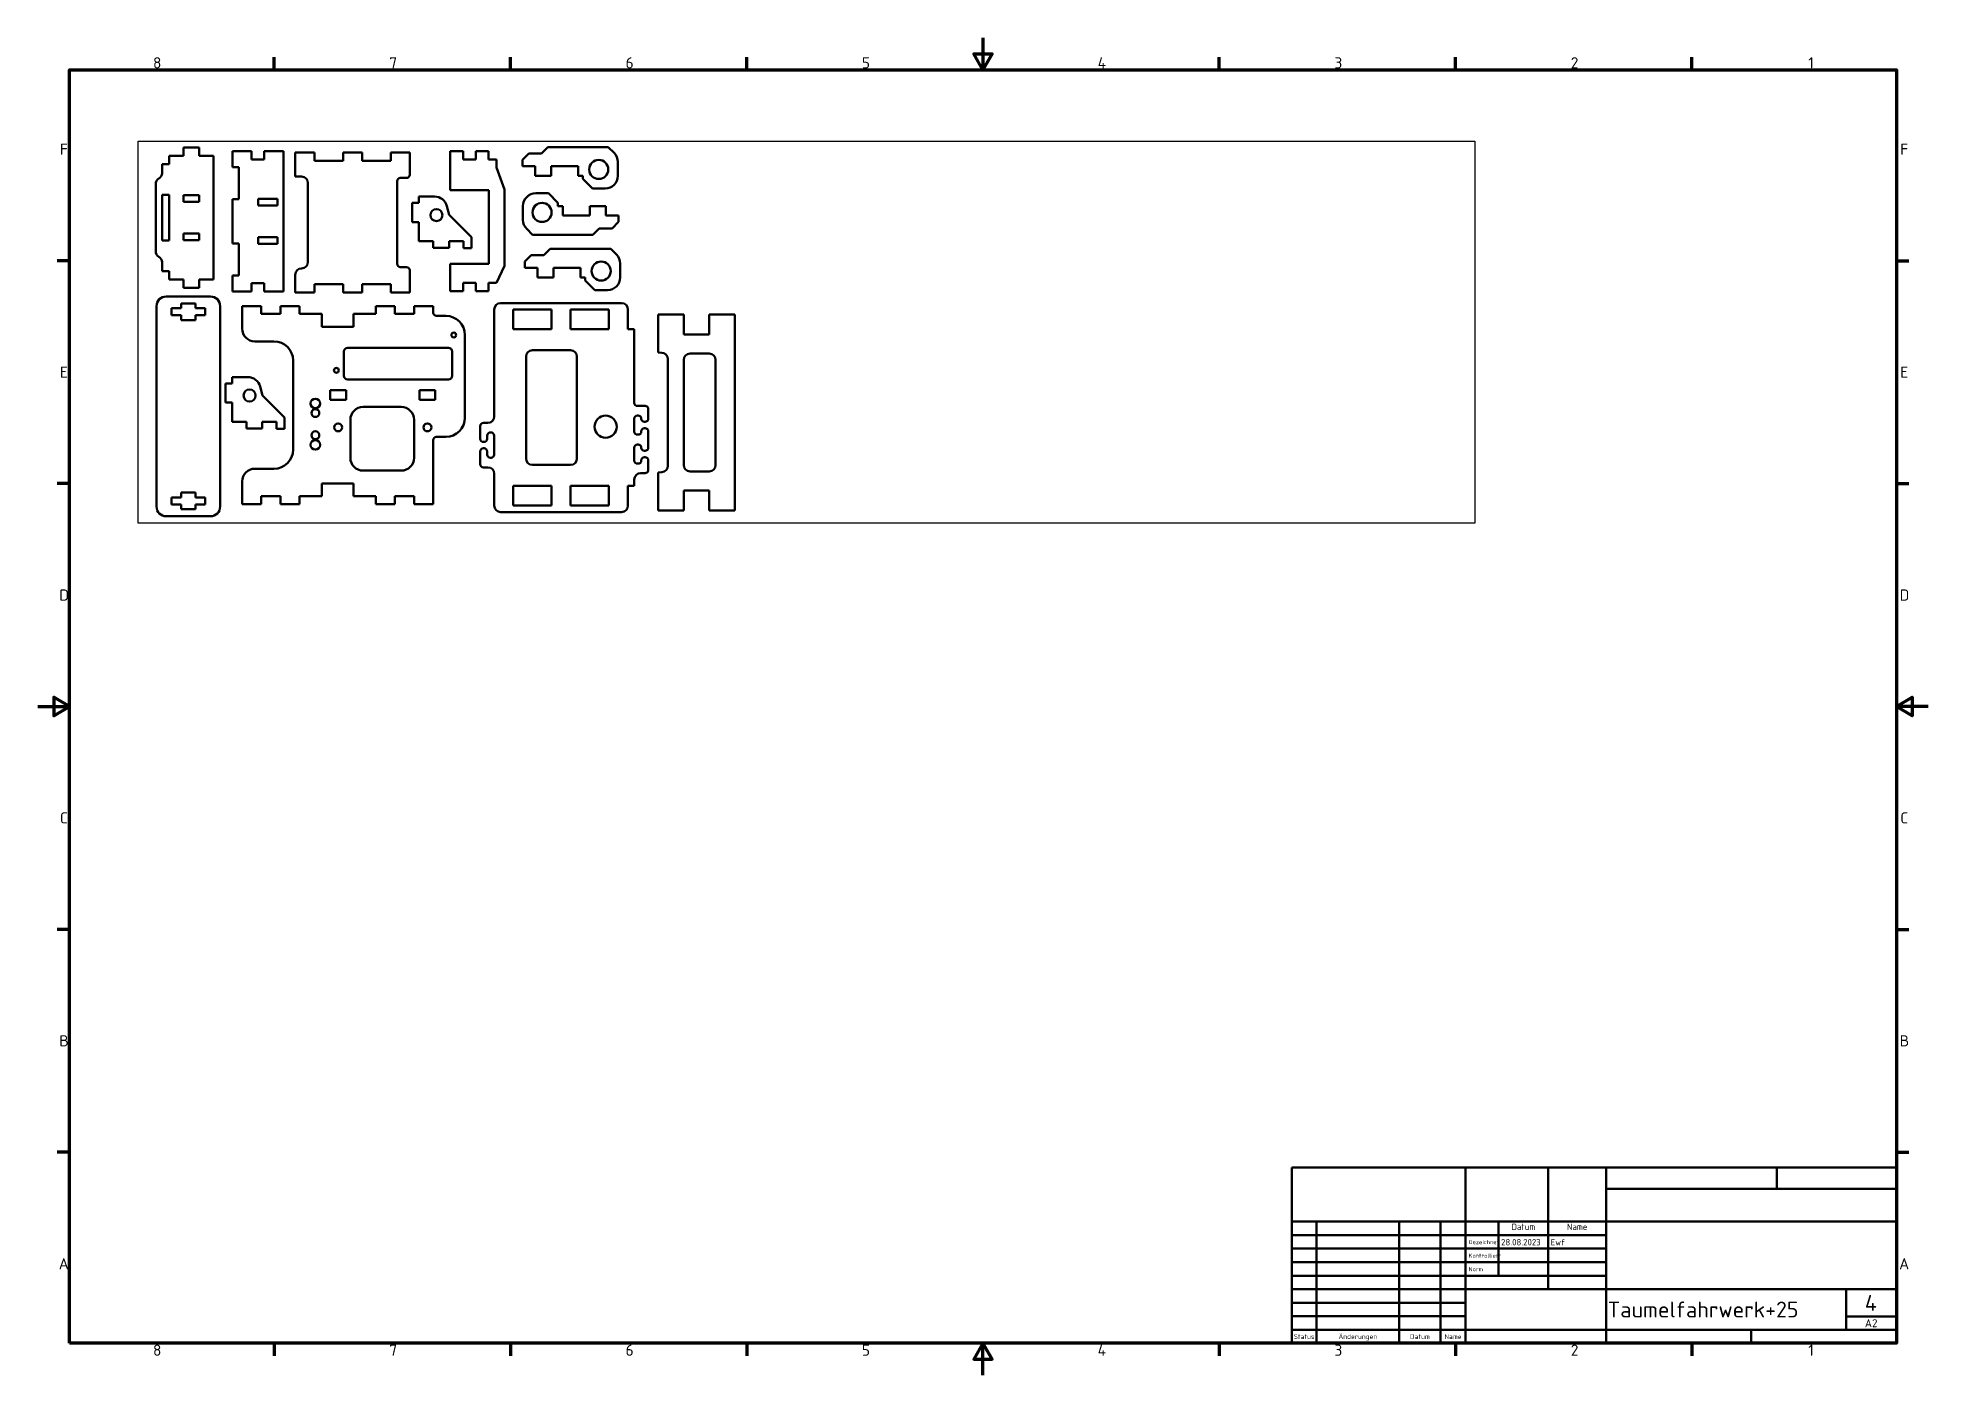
# Model space of a CAD drawing. Header units: millimetres. Extents: x 0 to 594, y 0 to 420.
import ezdxf
from ezdxf.enums import TextEntityAlignment as Align

# ---------------------------------------------------------------- set-up
doc = ezdxf.new("R2010")
doc.units = ezdxf.units.MM
for name, color, linetype, lineweight in [('Rahmen (ISO)', 7, 'Continuous', 70), ('Sichtbar (ISO)', 7, 'Continuous', 50), ('Skizziergeometrie (ISO)', 7, 'Continuous', 25), ('Titel (ISO)', 7, 'Continuous', 50)]:
    doc.layers.add(name, color=color, linetype=linetype, lineweight=lineweight)
doc.styles.add('Notiztext (DIN)', font='isocpeur.ttf')
doc.styles.add('Textstil13', font='isocpeur.ttf')
doc.styles.add('Textstil14', font='isocpeur.ttf')
doc.styles.add('Textstil15', font='isocpeur.ttf')
doc.styles.add('Textstil16', font='isocpeur.ttf')
doc.styles.add('Textstil19', font='isocpeur.ttf')

# ---------------------------------------------------------------- blocks, each defined once
blk = doc.blocks.new('Ränder Vorgaberahmen')
at = {"layer": 'Rahmen (ISO)'}
for p, q in [((74.25, 410), (74.25, 413.9)), ((148.5, 410), (148.5, 413.9)), ((222.75, 410), (222.75, 413.9)), ((371.25, 410), (371.25, 413.9)), ((445.5, 410), (445.5, 413.9)), ((519.75, 410), (519.75, 413.9)), ((10, 350), (6.1, 350)), ((584, 350), (587.9, 350)), ((10, 280), (6.1, 280)), ((584, 280), (587.9, 280)), ((10, 140), (6.1, 140)), ((584, 140), (587.9, 140)), ((10, 70), (6.1, 70)), ((584, 70), (587.9, 70)), ((74.25, 10), (74.25, 6.1)), ((148.5, 10), (148.5, 6.1)), ((222.75, 10), (222.75, 6.1)), ((371.25, 10), (371.25, 6.1)), ((445.5, 10), (445.5, 6.1)), ((519.75, 10), (519.75, 6.1))]:
    blk.add_line(p, q, dxfattribs=at)
at = {"layer": 'Rahmen (ISO)', "flags": 128}
for points in [[(297, 420), (297, 410), (294.11, 415), (299.89, 415), (297, 410)], [(10, 10), (10, 410), (584, 410), (584, 10), (10, 10)], [(0, 210), (10, 210), (5, 212.89), (5, 207.11), (10, 210)], [(594, 210), (584, 210), (589, 212.89), (589, 207.11), (584, 210)], [(297, 0), (297, 10), (294.11, 5), (299.89, 5), (297, 10)]]:
    blk.add_lwpolyline(points, dxfattribs=at)
at = {"layer": 'Rahmen (ISO)', "char_height": 3.5, "attachment_point": 7, "style": 'Notiztext (DIN)'}
for s, insert in [('8', (36.2, 410.4)), ('7', (110.45, 410.4)), ('6', (184.7, 410.4)), ('5', (258.95, 410.4)), ('4', (333.03, 410.4)), ('3', (407.45, 410.4)), ('2', (481.7, 410.4)), ('1', (556.3, 410.4)), ('F', (6.93, 383.25)), ('F', (585.23, 383.25)), ('E', (6.93, 313.25)), ('E', (585.23, 313.25)), ('D', (6.75, 243.25)), ('D', (585.05, 243.25)), ('C', (6.93, 173.25)), ('C', (585.23, 173.25)), ('B', (6.75, 103.25)), ('B', (585.05, 103.25)), ('A', (6.58, 33.25)), ('A', (584.88, 33.25)), ('8', (36.2, 6.1)), ('7', (110.45, 6.1)), ('6', (184.7, 6.1)), ('5', (258.95, 6.1)), ('4', (333.03, 6.1)), ('3', (407.45, 6.1)), ('2', (481.7, 6.1)), ('1', (556.3, 6.1))]:
    blk.add_mtext(s, dxfattribs=dict(at, insert=insert))
blk = doc.blocks.new('Schriftfelder DIN')
at = {"layer": 'Titel (ISO)'}
for p, q in [((288.4, 155.08), (98.4, 155.08)), ((98.4, 155.08), (98.4, 99.83)), ((153, 99.83), (153, 155.08)), ((179, 138.08), (179, 155.08)), ((197.2, 99.83), (197.2, 155.08)), ((250.8, 148.33), (250.8, 155.08)), ((288.4, 99.83), (288.4, 155.08)), ((197.2, 148.33), (288.4, 148.33)), ((98.4, 138.08), (288.4, 138.08)), ((106.2, 99.83), (106.2, 138.08)), ((132.2, 99.83), (132.2, 138.08)), ((145.2, 99.83), (145.2, 138.08)), ((163.4, 121.08), (163.4, 138.08)), ((179, 116.83), (179, 138.08)), ((98.4, 133.83), (153, 133.83)), ((153, 133.83), (197.2, 133.83)), ((98.4, 129.58), (153, 129.58)), ((98.4, 125.33), (153, 125.33)), ((153, 129.58), (197.2, 129.58)), ((153, 125.33), (197.2, 125.33)), ((98.4, 121.08), (153, 121.08)), ((153, 121.08), (197.2, 121.08)), ((98.4, 116.83), (153, 116.83)), ((153, 116.83), (288.4, 116.83)), ((272.6, 104.08), (272.6, 116.83)), ((98.4, 112.58), (153, 112.58)), ((153, 108.33), (98.4, 108.33)), ((272.6, 108.22), (288.4, 108.22)), ((98.4, 104.08), (153, 104.08)), ((153, 104.08), (197.2, 104.08)), ((197.2, 104.08), (288.4, 104.08)), ((242.8, 99.83), (242.8, 104.08)), ((98.4, 99.83), (288.4, 99.83))]:
    blk.add_line(p, q, dxfattribs=at)
at = {"layer": 'Titel (ISO)', "style": 'Textstil16'}
for s, p in [('Datum', (171.2, 134.83)), ('Name', (188.1, 134.83))]:
    blk.add_text(s, height=2, dxfattribs=at).set_placement(p, align=Align.BOTTOM_CENTER)
at = {"layer": 'Titel (ISO)', "style": 'Textstil19'}
for s, p in [('Gezeichnet', (154, 130.58)), ('Kontrolliert', (154, 126.33)), ('Norm', (154, 122.08))]:
    blk.add_text(s, height=1.3, dxfattribs=at).set_placement(p, align=Align.BOTTOM_LEFT)
at = {"layer": 'Titel (ISO)', "style": 'Textstil15'}
for s, p in [('Status', (102.3, 101.95)), ('Änderungen', (119.2, 101.95)), ('Datum', (138.7, 101.95)), ('Name', (149.1, 101.95))]:
    blk.add_text(s, height=1.5, dxfattribs=at).set_placement(p, align=Align.MIDDLE_CENTER)
at = {"layer": 'Titel (ISO)'}
for tag, p, height, style in [('ERSTELLUNGSDATUM_001', (164.2, 130.58), 2, 'Textstil16'), ('AUTOR_001', (179.8, 130.58), 2, 'Textstil16'), ('BAUTEILNUMMER_001', (197.7, 107.95), 5, 'Textstil13'), ('Blattnummer_001', (278.5, 110.02), 5, 'Textstil13'), ('Blattgröße_001', (278.5, 104.9), 2.5, 'Textstil14')]:
    blk.add_attdef(tag, p, '', height=height, dxfattribs=dict(at, style=style))
at = {"layer": 'Titel (ISO)', "style": 'Textstil16'}
for tag, p in [('KONTROLLDATUM', (164.4, 126.33)), ('KONTROLLIERT_VON', (180, 126.33)), ('GENEHM.DAT._KONSTR.', (164.4, 122.08)), ('KONSTR._GEN._VON', (180, 122.08))]:
    blk.add_attdef(tag, text='', height=2, dxfattribs=at).set_placement(p, align=Align.BOTTOM_LEFT)
at = {"layer": 'Titel (ISO)', "style": 'Textstil13'}
blk.add_attdef('TITEL', text='', height=5, dxfattribs=at).set_placement((198.2, 127.45), align=Align.MIDDLE_LEFT)

msp = doc.modelspace()

# ---------------------------------------------------------------- linework, layer by layer
at = {"layer": 'Sichtbar (ISO)'}
for p, q in [((41.24, 380.32), (39.04, 380.32)), ((39.04, 377.52), (39.04, 380.32)), ((41.24, 380.32), (41.24, 382.92)), ((41.24, 382.92), (45.74, 382.92)), ((45.74, 385.52), (45.74, 382.92)), ((50.74, 385.52), (45.74, 385.52)), ((50.74, 382.92), (50.74, 385.52)), ((50.74, 382.92), (55.24, 382.92)), ((55.24, 382.92), (55.24, 344.12)), ((61.17, 379.38), (61.17, 384.38)), ((61.17, 384.38), (67.17, 384.38)), ((67.17, 384.38), (67.17, 381.78)), ((67.17, 381.78), (71.17, 381.78)), ((71.17, 384.38), (77.17, 384.38)), ((71.17, 381.78), (71.17, 384.38)), ((77.17, 340.38), (77.17, 384.38)), ((80.9, 376.4), (80.9, 384)), ((80.9, 384), (86.9, 384)), ((86.9, 384), (86.9, 381.4)), ((86.9, 381.4), (95.9, 381.4)), ((101.9, 384), (95.9, 384)), ((95.9, 384), (95.9, 381.4)), ((101.9, 381.4), (101.9, 384)), ((101.9, 381.4), (110.9, 381.4)), ((110.9, 384), (116.9, 384)), ((110.9, 381.4), (110.9, 384)), ((116.9, 377), (116.9, 384)), ((129.62, 372.14), (129.62, 384.44)), ((129.62, 384.44), (133.62, 384.44)), ((133.62, 384.44), (133.62, 381.84)), ((137.62, 381.84), (133.62, 381.84)), ((141.62, 384.44), (137.62, 384.44)), ((137.62, 384.44), (137.62, 381.84)), ((141.62, 381.84), (141.62, 384.44)), ((144.12, 381.84), (141.62, 381.84)), ((144.12, 379.27), (144.12, 381.84)), ((152.26, 381.67), (154.26, 383.67)), ((152.26, 379.67), (152.26, 381.67)), ((154.26, 383.67), (158.26, 383.67)), ((158.26, 383.67), (160.26, 385.67)), ((179.26, 385.67), (160.26, 385.67)), ((179.26, 385.67), (181.09, 383.84)), ((182.26, 376.67), (182.26, 381.01)), ((61.17, 379.38), (63.17, 379.38)), ((63.17, 379.38), (63.17, 369.38)), ((80.9, 376.4), (82.9, 376.4)), ((84.9, 374.4), (84.9, 349.6)), ((112.9, 349), (112.9, 375)), ((113.9, 376), (115.9, 376)), ((146.62, 372.4), (144.12, 379.27)), ((156.26, 379.67), (152.26, 379.67)), ((156.26, 376.67), (156.26, 379.67)), ((161.26, 376.67), (156.26, 376.67)), ((161.26, 379.67), (169.76, 379.67)), ((161.26, 379.67), (161.26, 376.67)), ((169.76, 379.67), (169.76, 376.67)), ((169.76, 376.67), (171.26, 376.67)), ((171.26, 375.67), (171.26, 376.67)), ((174.26, 372.67), (171.26, 375.67)), ((37.04, 352.99), (37.04, 374.06)), ((39.04, 356.32), (39.04, 370.72)), ((41.24, 370.72), (39.04, 370.72)), ((41.24, 356.32), (41.24, 370.72)), ((45.74, 368.52), (45.74, 370.62)), ((45.74, 370.62), (50.74, 370.62)), ((50.74, 368.52), (45.74, 368.52)), ((50.74, 370.62), (50.74, 368.52)), ((63.17, 369.38), (61.17, 369.38)), ((61.17, 355.38), (61.17, 369.38)), ((69.27, 367.38), (69.27, 369.48)), ((69.27, 369.48), (75.27, 369.48)), ((75.27, 369.48), (75.27, 367.38)), ((119.75, 368.13), (119.75, 370.13)), ((119.75, 370.13), (124.68, 370.13)), ((129.62, 372.14), (141.72, 372.14)), ((141.72, 372.14), (141.72, 349.04)), ((146.62, 348.4), (146.62, 372.4)), ((156.44, 371.17), (160.44, 371.17)), ((160.44, 371.17), (163.44, 368.17)), ((178.26, 372.67), (174.26, 372.67)), ((75.27, 367.38), (69.27, 367.38)), ((117.65, 362.13), (117.65, 368.13)), ((117.65, 368.13), (119.75, 368.13)), ((128.54, 367.17), (129.28, 364.4)), ((136.25, 357.43), (129.28, 364.4)), ((152.44, 367.17), (152.44, 362.83)), ((163.44, 368.17), (163.44, 367.17)), ((164.94, 367.17), (163.44, 367.17)), ((164.94, 364.17), (164.94, 367.17)), ((173.44, 364.17), (164.94, 364.17)), ((173.44, 367.17), (178.44, 367.17)), ((173.44, 364.17), (173.44, 367.17)), ((178.44, 367.17), (178.44, 364.17)), ((178.44, 364.17), (182.44, 364.17)), ((182.44, 364.17), (182.44, 362.17)), ((45.74, 356.42), (45.74, 358.52)), ((45.74, 358.52), (50.74, 358.52)), ((50.74, 356.42), (45.74, 356.42)), ((50.74, 358.52), (50.74, 356.42)), ((69.27, 355.28), (69.27, 357.38)), ((69.27, 357.38), (75.27, 357.38)), ((75.27, 357.38), (75.27, 355.28)), ((119.75, 362.13), (117.65, 362.13)), ((119.75, 356.13), (119.75, 362.13)), ((136.25, 353.93), (136.25, 357.43)), ((155.44, 358.17), (153.62, 360)), ((155.44, 358.17), (174.44, 358.17)), ((176.44, 360.17), (174.44, 358.17)), ((180.44, 360.17), (176.44, 360.17)), ((182.44, 362.17), (180.44, 360.17)), ((41.24, 356.32), (39.04, 356.32)), ((61.17, 355.38), (63.17, 355.38)), ((63.17, 355.38), (63.17, 345.38)), ((75.27, 355.28), (69.27, 355.28)), ((124.25, 356.13), (119.75, 356.13)), ((124.25, 354.03), (124.25, 356.13)), ((129.25, 354.03), (124.25, 354.03)), ((133.75, 356.13), (129.25, 356.13)), ((129.25, 356.13), (129.25, 354.03)), ((133.75, 356.13), (133.75, 353.93)), ((133.75, 353.93), (136.25, 353.93)), ((153.01, 349.76), (155.01, 351.76)), ((155.01, 351.76), (159.01, 351.76)), ((159.01, 351.76), (161.01, 353.76)), ((180.01, 353.76), (161.01, 353.76)), ((180.01, 353.76), (181.84, 351.93)), ((39.04, 346.72), (39.04, 349.52)), ((41.24, 346.72), (39.04, 346.72)), ((41.24, 344.12), (41.24, 346.72)), ((63.17, 345.38), (61.17, 345.38)), ((61.17, 340.38), (61.17, 345.38)), ((80.9, 340), (80.9, 345.6)), ((115.9, 348), (113.9, 348)), ((116.9, 340), (116.9, 347)), ((141.72, 349.04), (129.62, 349.04)), ((129.62, 340.44), (129.62, 349.04)), ((144.12, 343.04), (146.62, 348.4)), ((153.01, 347.76), (153.01, 349.76)), ((157.01, 347.76), (153.01, 347.76)), ((157.01, 344.76), (157.01, 347.76)), ((162.01, 344.76), (157.01, 344.76)), ((162.01, 347.76), (170.51, 347.76)), ((162.01, 347.76), (162.01, 344.76)), ((170.51, 347.76), (170.51, 344.76)), ((170.51, 344.76), (172.01, 344.76)), ((172.01, 343.76), (172.01, 344.76)), ((183.01, 344.76), (183.01, 349.1)), ((54.3, 338.76), (40.3, 338.76)), ((45.74, 344.12), (41.24, 344.12)), ((45.74, 341.52), (45.74, 344.12)), ((50.74, 341.52), (45.74, 341.52)), ((55.24, 344.12), (50.74, 344.12)), ((50.74, 344.12), (50.74, 341.52)), ((61.17, 340.38), (67.17, 340.38)), ((71.17, 342.98), (67.17, 342.98)), ((67.17, 340.38), (67.17, 342.98)), ((71.17, 342.98), (71.17, 340.38)), ((71.17, 340.38), (77.17, 340.38)), ((80.9, 340), (86.9, 340)), ((95.9, 342.6), (86.9, 342.6)), ((86.9, 340), (86.9, 342.6)), ((95.9, 340), (95.9, 342.6)), ((101.9, 340), (95.9, 340)), ((110.9, 342.6), (101.9, 342.6)), ((101.9, 342.6), (101.9, 340)), ((110.9, 342.6), (110.9, 340)), ((110.9, 340), (116.9, 340)), ((129.62, 340.44), (133.62, 340.44)), ((133.62, 343.04), (137.62, 343.04)), ((133.62, 340.44), (133.62, 343.04)), ((137.62, 340.44), (137.62, 343.04)), ((141.62, 340.44), (137.62, 340.44)), ((141.62, 343.04), (144.12, 343.04)), ((141.62, 343.04), (141.62, 340.44)), ((175.01, 340.76), (172.01, 343.76)), ((179.01, 340.76), (175.01, 340.76)), ((37.3, 335.76), (37.3, 272.76)), ((42.05, 335.06), (45.05, 335.06)), ((42.05, 332.86), (42.05, 335.06)), ((45.05, 332.86), (42.05, 332.86)), ((45.05, 335.06), (45.05, 336.56)), ((45.05, 336.56), (49.55, 336.56)), ((45.05, 331.36), (45.05, 332.86)), ((49.55, 336.56), (49.55, 335.06)), ((49.55, 335.06), (52.55, 335.06)), ((52.55, 332.86), (49.55, 332.86)), ((49.55, 332.86), (49.55, 331.36)), ((52.55, 335.06), (52.55, 332.86)), ((57.3, 272.76), (57.3, 335.76)), ((64.21, 335.77), (64.21, 328.67)), ((64.21, 335.77), (70.21, 335.77)), ((70.21, 335.77), (70.21, 333.27)), ((70.21, 333.27), (76.21, 333.27)), ((76.21, 335.77), (82.21, 335.77)), ((76.21, 333.27), (76.21, 335.77)), ((82.21, 335.77), (82.21, 333.27)), ((82.21, 333.27), (89.21, 333.27)), ((89.21, 329.27), (89.21, 333.27)), ((99.21, 333.27), (99.21, 329.27)), ((99.21, 333.27), (106.21, 333.27)), ((112.21, 335.77), (106.21, 335.77)), ((106.21, 335.77), (106.21, 333.27)), ((112.21, 333.27), (112.21, 335.77)), ((112.21, 333.27), (118.21, 333.27)), ((124.21, 335.77), (118.21, 335.77)), ((118.21, 335.77), (118.21, 333.27)), ((124.21, 333.67), (124.21, 335.77)), ((128.21, 332.67), (125.21, 332.67)), ((143.42, 301.08), (143.42, 334.68)), ((145.42, 336.68), (183.42, 336.68)), ((161.42, 334.68), (149.42, 334.68)), ((149.42, 328.48), (149.42, 334.68)), ((161.42, 328.48), (161.42, 334.68)), ((179.42, 334.68), (167.42, 334.68)), ((167.42, 334.68), (167.42, 328.48)), ((179.42, 328.48), (179.42, 334.68)), ((185.42, 334.68), (185.42, 328.48)), ((194.97, 321.14), (194.97, 333.14)), ((194.97, 333.14), (202.97, 333.14)), ((202.97, 326.84), (202.97, 333.14)), ((210.97, 333.14), (218.97, 333.14)), ((210.97, 333.14), (210.97, 326.84)), ((218.97, 333.14), (218.97, 271.54)), ((49.55, 331.36), (45.05, 331.36)), ((99.21, 329.27), (89.21, 329.27)), ((149.42, 328.48), (161.42, 328.48)), ((167.42, 328.48), (179.42, 328.48)), ((185.42, 328.48), (187.42, 328.48)), ((187.42, 328.48), (187.42, 305.38)), ((210.97, 326.84), (202.97, 326.84)), ((68.21, 324.67), (74.21, 324.67)), ((96.21, 313.87), (96.21, 321.47)), ((97.41, 322.67), (129.01, 322.67)), ((130.21, 321.47), (130.21, 313.87)), ((134.21, 300.67), (134.21, 326.67)), ((155.42, 321.88), (167.42, 321.88)), ((194.97, 321.14), (196.04, 321.1)), ((204.97, 320.84), (210.97, 320.84)), ((80.21, 318.67), (80.21, 290.67)), ((153.42, 287.88), (153.42, 319.88)), ((169.42, 319.88), (169.42, 287.88)), ((197.97, 319.1), (197.97, 285.58)), ((202.97, 285.84), (202.97, 318.84)), ((212.97, 318.84), (212.97, 285.84)), ((58.95, 305.45), (58.95, 311.45)), ((58.95, 311.45), (61.05, 311.45)), ((61.05, 311.45), (61.05, 313.45)), ((61.05, 313.45), (65.98, 313.45)), ((69.85, 310.49), (70.59, 307.71)), ((91.91, 306.32), (91.91, 309.32)), ((91.91, 309.32), (96.86, 309.32)), ((96.86, 309.32), (96.86, 306.32)), ((129.01, 312.67), (97.41, 312.67)), ((119.96, 306.32), (119.96, 309.32)), ((119.96, 309.32), (124.91, 309.32)), ((124.91, 309.32), (124.91, 306.32)), ((61.05, 305.45), (58.95, 305.45)), ((61.05, 299.45), (61.05, 305.45)), ((77.55, 300.75), (70.59, 307.71)), ((96.86, 306.32), (91.91, 306.32)), ((102.21, 304.07), (114.21, 304.07)), ((124.91, 306.32), (119.96, 306.32)), ((188.42, 304.38), (190.82, 304.38)), ((191.82, 303.38), (191.82, 300.38)), ((65.55, 299.45), (61.05, 299.45)), ((65.55, 297.35), (65.55, 299.45)), ((70.55, 297.35), (65.55, 297.35)), ((75.05, 299.45), (70.55, 299.45)), ((70.55, 299.45), (70.55, 297.35)), ((75.05, 299.45), (75.05, 297.25)), ((75.05, 297.25), (77.55, 297.25)), ((77.55, 297.25), (77.55, 300.75)), ((98.21, 288.07), (98.21, 300.07)), ((118.21, 300.07), (118.21, 288.07)), ((139.02, 294.08), (139.02, 298.08)), ((140.02, 299.08), (141.42, 299.08)), ((187.42, 300.38), (187.42, 296.38)), ((188.62, 301.38), (188.42, 301.38)), ((190.82, 299.38), (190.62, 299.38)), ((190.62, 297.38), (190.82, 297.38)), ((124.21, 273.57), (124.21, 293.67)), ((125.21, 294.67), (128.21, 294.67)), ((140.22, 293.08), (140.02, 293.08)), ((140.02, 291.08), (140.22, 291.08)), ((141.22, 295.08), (141.22, 294.08)), ((142.42, 296.08), (142.22, 296.08)), ((143.42, 289.08), (143.42, 295.08)), ((187.42, 291.28), (187.42, 287.28)), ((188.42, 295.38), (188.62, 295.38)), ((188.62, 292.28), (188.42, 292.28)), ((191.82, 296.38), (191.82, 291.28)), ((139.02, 286.08), (139.02, 290.08)), ((141.22, 290.08), (141.22, 289.08)), ((142.22, 288.08), (142.42, 288.08)), ((167.42, 285.88), (155.42, 285.88)), ((188.42, 286.28), (188.62, 286.28)), ((190.82, 290.28), (190.62, 290.28)), ((190.62, 288.28), (190.82, 288.28)), ((191.82, 287.28), (191.82, 284.28)), ((64.21, 280.67), (64.21, 273.57)), ((74.21, 284.67), (68.21, 284.67)), ((89.21, 276.07), (89.21, 280.07)), ((89.21, 280.07), (99.21, 280.07)), ((99.21, 280.07), (99.21, 276.07)), ((114.21, 284.07), (102.21, 284.07)), ((141.42, 285.08), (140.02, 285.08)), ((143.42, 273.08), (143.42, 283.08)), ((149.42, 279.28), (149.42, 273.08)), ((161.42, 279.28), (149.42, 279.28)), ((161.42, 279.28), (161.42, 273.08)), ((167.42, 273.08), (167.42, 279.28)), ((179.42, 279.28), (167.42, 279.28)), ((179.42, 279.28), (179.42, 273.08)), ((185.42, 273.08), (185.42, 279.28)), ((187.42, 279.28), (185.42, 279.28)), ((187.42, 281.28), (187.42, 279.28)), ((190.82, 283.28), (189.42, 283.28)), ((196.04, 283.58), (194.97, 283.54)), ((194.97, 271.54), (194.97, 283.54)), ((210.97, 283.84), (204.97, 283.84)), ((42.05, 273.46), (42.05, 275.66)), ((42.05, 275.66), (45.05, 275.66)), ((45.05, 273.46), (42.05, 273.46)), ((45.05, 275.66), (45.05, 277.16)), ((45.05, 277.16), (49.55, 277.16)), ((45.05, 271.96), (45.05, 273.46)), ((49.55, 277.16), (49.55, 275.66)), ((49.55, 275.66), (52.55, 275.66)), ((49.55, 273.46), (49.55, 271.96)), ((52.55, 273.46), (49.55, 273.46)), ((52.55, 275.66), (52.55, 273.46)), ((64.21, 273.57), (70.21, 273.57)), ((76.21, 276.07), (70.21, 276.07)), ((70.21, 273.57), (70.21, 276.07)), ((76.21, 276.07), (76.21, 273.57)), ((76.21, 273.57), (82.21, 273.57)), ((89.21, 276.07), (82.21, 276.07)), ((82.21, 273.57), (82.21, 276.07)), ((106.21, 276.07), (99.21, 276.07)), ((106.21, 273.57), (106.21, 276.07)), ((112.21, 273.57), (106.21, 273.57)), ((118.21, 276.07), (112.21, 276.07)), ((112.21, 276.07), (112.21, 273.57)), ((118.21, 273.57), (118.21, 276.07)), ((124.21, 273.57), (118.21, 273.57)), ((202.97, 277.84), (210.97, 277.84)), ((202.97, 271.54), (202.97, 277.84)), ((210.97, 277.84), (210.97, 271.54)), ((40.3, 269.76), (54.3, 269.76)), ((49.55, 271.96), (45.05, 271.96)), ((183.42, 271.08), (145.42, 271.08)), ((149.42, 273.08), (161.42, 273.08)), ((167.42, 273.08), (179.42, 273.08)), ((202.97, 271.54), (194.97, 271.54)), ((218.97, 271.54), (210.97, 271.54))]:
    msp.add_line(p, q, dxfattribs=at)
for centre, radius in [((176.26, 378.67), 3), ((125.25, 364.33), 1.9), ((158.44, 365.17), 3), ((177.01, 346.76), 3), ((130.7, 326.67), 0.75), ((93.82, 315.57), 0.75), ((66.55, 307.65), 1.9), ((87.21, 305.17), 1.5), ((87.21, 302.17), 1.25), ((94.38, 297.67), 1.25), ((122.43, 297.67), 1.25), ((178.42, 297.88), 3.5), ((87.21, 292.17), 1.5), ((87.21, 295.17), 1.25)]:
    msp.add_circle(centre, radius, dxfattribs=at)
for centre, radius, start, end in [((178.26, 381.01), 4, 0, 45), ((39.04, 374.06), 2, 120, 180), ((37.04, 377.52), 2, 300, 0), ((82.9, 374.4), 2, 0, 90), ((113.9, 375), 1, 90, 180), ((115.9, 377), 1, 270, 0), ((178.26, 376.67), 4, 270, 0), ((124.68, 366.13), 4, 15, 90), ((156.44, 367.17), 4, 90, 180), ((156.44, 362.83), 4, 180, 225), ((39.04, 352.99), 2, 180, 240), ((37.04, 349.52), 2, 0, 60), ((179.01, 349.1), 4, 0, 45), ((82.9, 345.6), 2, 90, 180), ((82.9, 349.6), 2, 270, 0), ((113.9, 349), 1, 180, 270), ((115.9, 347), 1, 0, 90), ((179.01, 344.76), 4, 270, 0), ((40.3, 335.76), 3, 90, 180), ((54.3, 335.76), 3, 0, 90), ((125.21, 333.67), 1, 180, 270), ((128.21, 326.67), 6, 0, 90), ((145.42, 334.68), 2, 90, 180), ((183.42, 334.68), 2, 0, 90), ((68.21, 328.67), 4, 180, 270), ((74.21, 318.67), 6, 0, 90), ((97.41, 321.47), 1.2, 90, 180), ((129.01, 321.47), 1.2, 0, 90), ((155.42, 319.88), 2, 90, 180), ((167.42, 319.88), 2, 0, 90), ((195.97, 319.1), 2, 0, 88), ((204.97, 318.84), 2, 90, 180), ((210.97, 318.84), 2, 0, 90), ((65.98, 309.45), 4, 15, 90), ((97.41, 313.87), 1.2, 180, 270), ((129.01, 313.87), 1.2, 270, 0), ((102.21, 300.07), 4, 90, 180), ((114.21, 300.07), 4, 0, 90), ((188.42, 305.38), 1, 180, 270), ((190.82, 303.38), 1, 0, 90), ((128.21, 300.67), 6, 270, 0), ((140.02, 298.08), 1, 90, 180), ((141.42, 301.08), 2, 270, 0), ((188.42, 300.38), 1, 90, 180), ((188.62, 300.38), 1, 0, 90), ((190.62, 300.38), 1, 180, 270), ((190.62, 296.38), 1, 90, 180), ((190.82, 300.38), 1, 270, 0), ((190.82, 296.38), 1, 0, 90), ((125.21, 293.67), 1, 90, 180), ((140.02, 294.08), 1, 180, 270), ((140.02, 290.08), 1, 90, 180), ((140.22, 294.08), 1, 270, 0), ((140.22, 290.08), 1, 0, 90), ((142.22, 295.08), 1, 90, 180), ((142.42, 295.08), 1, 0, 90), ((188.42, 296.38), 1, 180, 270), ((188.42, 291.28), 1, 90, 180), ((188.62, 296.38), 1, 270, 0), ((188.62, 291.28), 1, 0, 90), ((190.62, 291.28), 1, 180, 270), ((190.82, 291.28), 1, 270, 0), ((74.21, 290.67), 6, 270, 0), ((102.21, 288.07), 4, 180, 270), ((114.21, 288.07), 4, 270, 0), ((140.02, 286.08), 1, 180, 270), ((142.22, 289.08), 1, 180, 270), ((142.42, 289.08), 1, 270, 0), ((155.42, 287.88), 2, 180, 270), ((167.42, 287.88), 2, 270, 0), ((188.42, 287.28), 1, 180, 270), ((188.62, 287.28), 1, 270, 0), ((190.62, 287.28), 1, 90, 180), ((190.82, 287.28), 1, 0, 90), ((195.97, 285.58), 2, 272, 0), ((204.97, 285.84), 2, 180, 270), ((210.97, 285.84), 2, 270, 0), ((68.21, 280.67), 4, 90, 180), ((141.42, 283.08), 2, 0, 90), ((189.42, 281.28), 2, 90, 180), ((190.82, 284.28), 1, 270, 0), ((40.3, 272.76), 3, 180, 270), ((54.3, 272.76), 3, 270, 0), ((145.42, 273.08), 2, 180, 270), ((183.42, 273.08), 2, 270, 0)]:
    msp.add_arc(centre, radius, start, end, dxfattribs=at)
at = {"layer": 'Skizziergeometrie (ISO)'}
for p, q in [((31.53, 387.55), (451.53, 387.55)), ((31.53, 267.55), (31.53, 387.55)), ((451.53, 387.55), (451.53, 267.55)), ((451.53, 267.55), (31.53, 267.55))]:
    msp.add_line(p, q, dxfattribs=at)

# ---------------------------------------------------------------- block references
msp.add_blockref('Ränder Vorgaberahmen', (0, 0))
msp.add_blockref('Schriftfelder DIN', (295.6, -89.83)).add_auto_attribs({'Blattnummer_001': '4', 'Blattgröße_001': 'A2', 'BAUTEILNUMMER_001': 'Taumelfahrwerk+25', 'ERSTELLUNGSDATUM_001': '28.08.2023', 'AUTOR_001': 'Ewf'})

doc.saveas('drawing.dxf')
